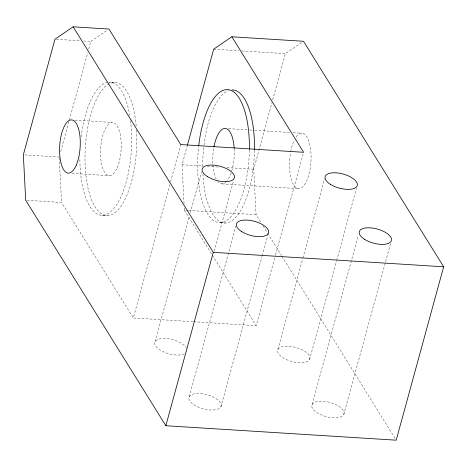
<?xml version="1.0" encoding="UTF-8"?>
<svg xmlns="http://www.w3.org/2000/svg" width="467" height="467" viewBox="0 0 467 467"><rect width="100%" height="100%" fill="white"/><g stroke="black" fill="none" stroke-linecap="round" stroke-linejoin="round"><path stroke-width="0.35" stroke-dasharray="2.33 1.75" d="M60.722 151.448L69.151 120.62M69.344 119.92L87.743 52.666M88.701 49.163L90.808 41.458L107.795 29.859M192.929 321.705L133.317 317.963L169.801 184.588M170.572 181.78L180.752 144.572M184.062 203.682L182.048 164.763L187.226 145.85M155.021 341.791L189.398 216.133M190.355 212.625L201.493 171.909M214.213 251.328L233.605 180.425M189.205 396.798L235.87 226.215M260.691 222.099L256.068 214.668L253.721 169.264L271.928 102.711M272.693 99.909L285.343 53.67L302.336 42.077M220.932 406.716A16.666 7.309 15.3 0 0 199.94 393.506A16.666 7.309 15.3 0 0 194.33 405.047A16.666 7.309 15.3 0 0 220.932 406.716L262.028 256.494M262.221 255.793L267.789 235.432M193.659 321.751L256.179 325.68L275.384 255.478M275.577 254.778L303.614 152.289M277.883 349.509L302.657 258.952M302.849 258.245L324.553 178.925M309.615 359.427A16.666 7.309 15.3 0 0 288.624 346.216A16.666 7.309 15.3 0 0 283.014 357.757A16.666 7.309 15.3 0 0 309.615 359.427L336.497 261.146M336.689 260.446L356.473 188.143M312.067 404.51L358.347 235.333M343.794 414.433A16.666 7.309 15.3 0 0 322.802 401.223A16.666 7.309 15.3 0 0 317.192 412.764A16.666 7.309 15.3 0 0 343.794 414.433L390.651 243.149M56.408 39.298L80.773 40.827M83.64 41.008L90.808 41.458M213.676 49.169L239.011 50.763M241.906 50.944L285.343 53.67M114.316 82.525L109.196 82.204A66.67 25.609 -86.4 0 1 129.709 115.209M228.561 128.647L248.847 129.925M249.571 129.966L253.914 130.24M254.643 130.287L290.135 132.517M293.037 132.698L301.729 133.241M74.895 120.112L112.255 122.459M24.786 154.892L59.186 157.052M182.048 164.763L203.046 166.083M207.389 166.357L219.694 167.128M226.933 167.583L253.721 169.264M72.14 173.356L109.506 175.703M222.076 183.881L298.862 188.703M27.133 200.29L61.533 202.45L133.317 317.963M184.29 208.002L184.401 210.168L188.02 210.395M188.744 210.436L256.068 214.668M102.32 215.316L107.439 215.637M220.068 222.706L225.187 223.028M263.003 225.818L267.235 232.636M267.62 233.255L281.484 255.56M281.864 256.179L395.444 438.951M184.401 210.168L212.036 254.643M212.421 255.256L256.179 325.68M59.221 157.77L61.533 202.45M184.302 353.887A16.666 7.309 15.3 0 1 159.13 349.363A16.666 7.309 15.3 0 1 162.557 338.487A16.666 7.309 15.3 0 1 186.245 347.717M296.189 137.024A27.781 10.671 -86.4 0 1 311.022 154.133A27.781 10.671 -86.4 0 1 298.495 188.691A27.781 10.671 -86.4 0 1 290.567 152.54M290.69 151.851A27.781 10.671 -86.4 0 1 294.403 140.047M254.492 150.374A66.67 25.609 -86.4 0 1 229.694 221.965A66.67 25.609 -86.4 0 1 202.941 174.004M202.731 166.199A66.67 25.609 -86.4 0 1 203.863 145.932M203.945 145.214A66.67 25.609 -86.4 0 1 228.684 90.528M234.206 148.85A27.781 10.671 -86.4 0 1 226.728 181.225M226.273 181.721A27.781 10.671 -86.4 0 1 217.686 181.336M216.303 179.141A27.781 10.671 -86.4 0 1 213.775 147.718M130.503 120.562A66.67 25.609 -86.4 0 1 109.593 212.602A66.67 25.609 -86.4 0 1 79.863 157.758M81.17 136.784A66.67 25.609 -86.4 0 1 107.859 82.309M136.481 130.106A66.67 25.609 -86.4 0 1 101.917 214.096A66.67 25.609 -86.4 0 1 93.949 105.186A66.67 25.609 -86.4 0 1 136.218 126.51M249.372 150.053A66.67 25.609 -86.4 0 1 219.227 222.683A66.67 25.609 -86.4 0 1 198.662 146.334M117.164 167.816A26.666 10.245 -86.4 0 0 114.864 123.335A26.666 10.245 -86.4 0 0 100.609 156.095A26.666 10.245 -86.4 0 0 117.164 167.816"/><path stroke-width="0.7" d="M187.419 145.149L213.676 49.169L231.836 36.776L303.503 41.277L443.65 266.797L396.214 440.188L165.843 425.723L25.697 200.203L23.35 154.799L54.972 39.205L73.132 26.812L108.969 29.059L180.752 144.572L303.614 152.289L231.836 36.776M165.843 425.723L213.279 252.332L73.132 26.812M213.279 252.332L443.65 266.797M232.064 89.921A66.67 25.609 -86.4 0 1 254.503 149.644M213.904 147.029A27.781 10.671 -86.4 0 1 225.217 128.425A27.781 10.671 -86.4 0 1 234.165 148.156M198.744 145.611A66.67 25.609 -86.4 0 1 227.785 89.623A66.67 25.609 -86.4 0 1 249.384 149.323M330.449 184.366A16.666 7.309 15.3 0 0 357.045 186.035A16.666 7.309 15.3 0 0 336.059 172.825A16.666 7.309 15.3 0 0 330.449 184.366M364.628 239.373A16.666 7.309 15.3 0 0 391.229 241.042A16.666 7.309 15.3 0 0 370.238 227.832A16.666 7.309 15.3 0 0 364.628 239.373M207.582 176.654A16.666 7.309 15.3 0 0 234.183 178.324A16.666 7.309 15.3 0 0 213.191 165.108A16.666 7.309 15.3 0 0 207.582 176.654M241.766 231.655A16.666 7.309 15.3 0 0 268.367 233.325A16.666 7.309 15.3 0 0 247.376 220.115A16.666 7.309 15.3 0 0 241.766 231.655M76.214 165.242A26.666 10.245 -86.4 0 0 73.909 120.76A26.666 10.245 -86.4 0 0 59.653 153.52A26.666 10.245 -86.4 0 0 76.214 165.242"/></g></svg>
